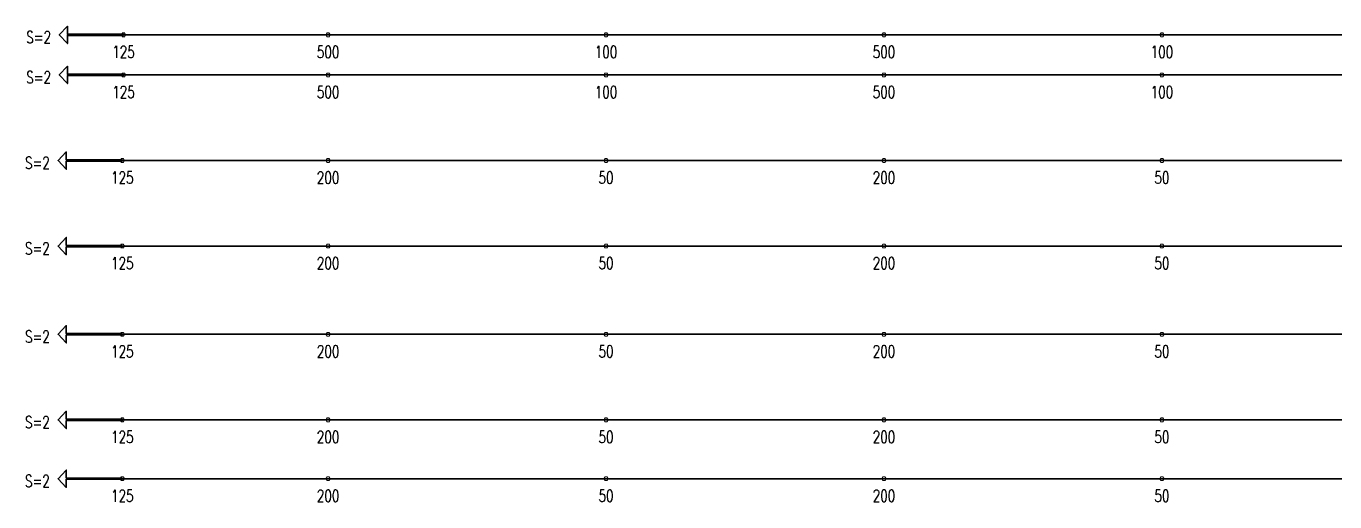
# Model space of a CAD drawing. Header units: millimetres. Extents: x 142050 to 587758, y -25561 to 40942.
# Drawn here: x 397402 to 421885, y 29767 to 38662 of the extents above; entities that cross this region are included whole.
import ezdxf

# ---------------------------------------------------------------- set-up
doc = ezdxf.new("R2010")
doc.units = ezdxf.units.MM
doc.layers.add('Current plane_Column', color=7, linetype='Continuous', true_color=0x4b00ff)
doc.layers.add('NDC_S-TENDON', color=6, linetype='Continuous', lineweight=35)
doc.layers.add('NDC_S_ANNO', color=7, linetype='Continuous', lineweight=20)
doc.styles.add('NDC_ANNO', font='', dxfattribs={"width": 0.8})
doc.styles.get('NDC_ANNO').set_extended_font_data('Dotum')

# ---------------------------------------------------------------- blocks, each defined once
blk = doc.blocks.new('HTB TDX')
at = {"layer": 'NDC_S-TENDON', "linetype": 'Continuous', "elevation": -173}
for points in [[(16622, 29012), (15572, 29012), (15572, 29162), (15422, 29000), (15572, 28838), (15572, 28988), (16622, 28988)], [(16622, 28262), (15572, 28262), (15572, 28412), (15422, 28250), (15572, 28088), (15572, 28238), (16622, 28238)]]:
    blk.add_lwpolyline(points, close=True, dxfattribs=at)
at = {"layer": 'NDC_S-TENDON', "linetype": 'Continuous'}
for points, elevation in [([(16662, 29000, 20, 20, 0), (16642, 29035, 20, 20, 0), (16602, 29035, 20, 20, 0), (16582, 29000, 20, 20, 0), (16602, 28965, 20, 20, 0), (16642, 28965, 20, 20, 0)], -173), ([(16662, 29000, 20, 20, 0), (16642, 29035, 20, 20, 0), (16602, 29035, 20, 20, 0), (16582, 29000, 20, 20, 0), (16602, 28965, 20, 20, 0), (16642, 28965, 20, 20, 0)], -173), ([(20490, 29000, 20, 20, 0), (20470, 29035, 20, 20, 0), (20430, 29035, 20, 20, 0), (20410, 29000, 20, 20, 0), (20430, 28965, 20, 20, 0), (20470, 28965, 20, 20, 0)], 3600), ([(20490, 29000, 20, 20, 0), (20470, 29035, 20, 20, 0), (20430, 29035, 20, 20, 0), (20410, 29000, 20, 20, 0), (20430, 28965, 20, 20, 0), (20470, 28965, 20, 20, 0)], 3600), ([(20490, 29000, 20, 20, 0), (20470, 29035, 20, 20, 0), (20430, 29035, 20, 20, 0), (20410, 29000, 20, 20, 0), (20430, 28965, 20, 20, 0), (20470, 28965, 20, 20, 0)], 3600), ([(20490, 29000, 20, 20, 0), (20470, 29035, 20, 20, 0), (20430, 29035, 20, 20, 0), (20410, 29000, 20, 20, 0), (20430, 28965, 20, 20, 0), (20470, 28965, 20, 20, 0)], 3600), ([(25690, 29000, 20, 20, 0), (25670, 29035, 20, 20, 0), (25630, 29035, 20, 20, 0), (25610, 29000, 20, 20, 0), (25630, 28965, 20, 20, 0), (25670, 28965, 20, 20, 0)], 3200), ([(25690, 29000, 20, 20, 0), (25670, 29035, 20, 20, 0), (25630, 29035, 20, 20, 0), (25610, 29000, 20, 20, 0), (25630, 28965, 20, 20, 0), (25670, 28965, 20, 20, 0)], 3200), ([(30890, 29000, 20, 20, 0), (30870, 29035, 20, 20, 0), (30830, 29035, 20, 20, 0), (30810, 29000, 20, 20, 0), (30830, 28965, 20, 20, 0), (30870, 28965, 20, 20, 0)], 3600), ([(30890, 29000, 20, 20, 0), (30870, 29035, 20, 20, 0), (30830, 29035, 20, 20, 0), (30810, 29000, 20, 20, 0), (30830, 28965, 20, 20, 0), (30870, 28965, 20, 20, 0)], 3600), ([(30890, 29000, 20, 20, 0), (30870, 29035, 20, 20, 0), (30830, 29035, 20, 20, 0), (30810, 29000, 20, 20, 0), (30830, 28965, 20, 20, 0), (30870, 28965, 20, 20, 0)], 3600), ([(30890, 29000, 20, 20, 0), (30870, 29035, 20, 20, 0), (30830, 29035, 20, 20, 0), (30810, 29000, 20, 20, 0), (30830, 28965, 20, 20, 0), (30870, 28965, 20, 20, 0)], 3600), ([(36090, 29000, 20, 20, 0), (36070, 29035, 20, 20, 0), (36030, 29035, 20, 20, 0), (36010, 29000, 20, 20, 0), (36030, 28965, 20, 20, 0), (36070, 28965, 20, 20, 0)], 3200), ([(36090, 29000, 20, 20, 0), (36070, 29035, 20, 20, 0), (36030, 29035, 20, 20, 0), (36010, 29000, 20, 20, 0), (36030, 28965, 20, 20, 0), (36070, 28965, 20, 20, 0)], 3200), ([(16662, 28250, 20, 20, 0), (16642, 28285, 20, 20, 0), (16602, 28285, 20, 20, 0), (16582, 28250, 20, 20, 0), (16602, 28215, 20, 20, 0), (16642, 28215, 20, 20, 0)], -173), ([(16662, 28250, 20, 20, 0), (16642, 28285, 20, 20, 0), (16602, 28285, 20, 20, 0), (16582, 28250, 20, 20, 0), (16602, 28215, 20, 20, 0), (16642, 28215, 20, 20, 0)], -173), ([(20490, 28250, 20, 20, 0), (20470, 28285, 20, 20, 0), (20430, 28285, 20, 20, 0), (20410, 28250, 20, 20, 0), (20430, 28215, 20, 20, 0), (20470, 28215, 20, 20, 0)], 3600), ([(20490, 28250, 20, 20, 0), (20470, 28285, 20, 20, 0), (20430, 28285, 20, 20, 0), (20410, 28250, 20, 20, 0), (20430, 28215, 20, 20, 0), (20470, 28215, 20, 20, 0)], 3600), ([(20490, 28250, 20, 20, 0), (20470, 28285, 20, 20, 0), (20430, 28285, 20, 20, 0), (20410, 28250, 20, 20, 0), (20430, 28215, 20, 20, 0), (20470, 28215, 20, 20, 0)], 3600), ([(20490, 28250, 20, 20, 0), (20470, 28285, 20, 20, 0), (20430, 28285, 20, 20, 0), (20410, 28250, 20, 20, 0), (20430, 28215, 20, 20, 0), (20470, 28215, 20, 20, 0)], 3600), ([(25690, 28250, 20, 20, 0), (25670, 28285, 20, 20, 0), (25630, 28285, 20, 20, 0), (25610, 28250, 20, 20, 0), (25630, 28215, 20, 20, 0), (25670, 28215, 20, 20, 0)], 3200), ([(25690, 28250, 20, 20, 0), (25670, 28285, 20, 20, 0), (25630, 28285, 20, 20, 0), (25610, 28250, 20, 20, 0), (25630, 28215, 20, 20, 0), (25670, 28215, 20, 20, 0)], 3200), ([(30890, 28250, 20, 20, 0), (30870, 28285, 20, 20, 0), (30830, 28285, 20, 20, 0), (30810, 28250, 20, 20, 0), (30830, 28215, 20, 20, 0), (30870, 28215, 20, 20, 0)], 3600), ([(30890, 28250, 20, 20, 0), (30870, 28285, 20, 20, 0), (30830, 28285, 20, 20, 0), (30810, 28250, 20, 20, 0), (30830, 28215, 20, 20, 0), (30870, 28215, 20, 20, 0)], 3600), ([(30890, 28250, 20, 20, 0), (30870, 28285, 20, 20, 0), (30830, 28285, 20, 20, 0), (30810, 28250, 20, 20, 0), (30830, 28215, 20, 20, 0), (30870, 28215, 20, 20, 0)], 3600), ([(30890, 28250, 20, 20, 0), (30870, 28285, 20, 20, 0), (30830, 28285, 20, 20, 0), (30810, 28250, 20, 20, 0), (30830, 28215, 20, 20, 0), (30870, 28215, 20, 20, 0)], 3600), ([(36090, 28250, 20, 20, 0), (36070, 28285, 20, 20, 0), (36030, 28285, 20, 20, 0), (36010, 28250, 20, 20, 0), (36030, 28215, 20, 20, 0), (36070, 28215, 20, 20, 0)], 3200), ([(36090, 28250, 20, 20, 0), (36070, 28285, 20, 20, 0), (36030, 28285, 20, 20, 0), (36010, 28250, 20, 20, 0), (36030, 28215, 20, 20, 0), (36070, 28215, 20, 20, 0)], 3200), ([(20490, 26650, 20, 20, 0), (20470, 26685, 20, 20, 0), (20430, 26685, 20, 20, 0), (20410, 26650, 20, 20, 0), (20430, 26615, 20, 20, 0), (20470, 26615, 20, 20, 0)], 3650), ([(20490, 26650, 20, 20, 0), (20470, 26685, 20, 20, 0), (20430, 26685, 20, 20, 0), (20410, 26650, 20, 20, 0), (20430, 26615, 20, 20, 0), (20470, 26615, 20, 20, 0)], 3650), ([(20490, 26650, 20, 20, 0), (20470, 26685, 20, 20, 0), (20430, 26685, 20, 20, 0), (20410, 26650, 20, 20, 0), (20430, 26615, 20, 20, 0), (20470, 26615, 20, 20, 0)], 3650), ([(20490, 26650, 20, 20, 0), (20470, 26685, 20, 20, 0), (20430, 26685, 20, 20, 0), (20410, 26650, 20, 20, 0), (20430, 26615, 20, 20, 0), (20470, 26615, 20, 20, 0)], 3650), ([(25690, 26650, 20, 20, 0), (25670, 26685, 20, 20, 0), (25630, 26685, 20, 20, 0), (25610, 26650, 20, 20, 0), (25630, 26615, 20, 20, 0), (25670, 26615, 20, 20, 0)], 3500), ([(25690, 26650, 20, 20, 0), (25670, 26685, 20, 20, 0), (25630, 26685, 20, 20, 0), (25610, 26650, 20, 20, 0), (25630, 26615, 20, 20, 0), (25670, 26615, 20, 20, 0)], 3500), ([(30890, 26650, 20, 20, 0), (30870, 26685, 20, 20, 0), (30830, 26685, 20, 20, 0), (30810, 26650, 20, 20, 0), (30830, 26615, 20, 20, 0), (30870, 26615, 20, 20, 0)], 3650), ([(30890, 26650, 20, 20, 0), (30870, 26685, 20, 20, 0), (30830, 26685, 20, 20, 0), (30810, 26650, 20, 20, 0), (30830, 26615, 20, 20, 0), (30870, 26615, 20, 20, 0)], 3650), ([(30890, 26650, 20, 20, 0), (30870, 26685, 20, 20, 0), (30830, 26685, 20, 20, 0), (30810, 26650, 20, 20, 0), (30830, 26615, 20, 20, 0), (30870, 26615, 20, 20, 0)], 3650), ([(30890, 26650, 20, 20, 0), (30870, 26685, 20, 20, 0), (30830, 26685, 20, 20, 0), (30810, 26650, 20, 20, 0), (30830, 26615, 20, 20, 0), (30870, 26615, 20, 20, 0)], 3650), ([(36090, 26650, 20, 20, 0), (36070, 26685, 20, 20, 0), (36030, 26685, 20, 20, 0), (36010, 26650, 20, 20, 0), (36030, 26615, 20, 20, 0), (36070, 26615, 20, 20, 0)], 3500), ([(36090, 26650, 20, 20, 0), (36070, 26685, 20, 20, 0), (36030, 26685, 20, 20, 0), (36010, 26650, 20, 20, 0), (36030, 26615, 20, 20, 0), (36070, 26615, 20, 20, 0)], 3500), ([(20490, 25050, 20, 20, 0), (20470, 25085, 20, 20, 0), (20430, 25085, 20, 20, 0), (20410, 25050, 20, 20, 0), (20430, 25015, 20, 20, 0), (20470, 25015, 20, 20, 0)], 3650), ([(20490, 25050, 20, 20, 0), (20470, 25085, 20, 20, 0), (20430, 25085, 20, 20, 0), (20410, 25050, 20, 20, 0), (20430, 25015, 20, 20, 0), (20470, 25015, 20, 20, 0)], 3650), ([(20490, 25050, 20, 20, 0), (20470, 25085, 20, 20, 0), (20430, 25085, 20, 20, 0), (20410, 25050, 20, 20, 0), (20430, 25015, 20, 20, 0), (20470, 25015, 20, 20, 0)], 3650), ([(20490, 25050, 20, 20, 0), (20470, 25085, 20, 20, 0), (20430, 25085, 20, 20, 0), (20410, 25050, 20, 20, 0), (20430, 25015, 20, 20, 0), (20470, 25015, 20, 20, 0)], 3650), ([(25690, 25050, 20, 20, 0), (25670, 25085, 20, 20, 0), (25630, 25085, 20, 20, 0), (25610, 25050, 20, 20, 0), (25630, 25015, 20, 20, 0), (25670, 25015, 20, 20, 0)], 3500), ([(25690, 25050, 20, 20, 0), (25670, 25085, 20, 20, 0), (25630, 25085, 20, 20, 0), (25610, 25050, 20, 20, 0), (25630, 25015, 20, 20, 0), (25670, 25015, 20, 20, 0)], 3500), ([(30890, 25050, 20, 20, 0), (30870, 25085, 20, 20, 0), (30830, 25085, 20, 20, 0), (30810, 25050, 20, 20, 0), (30830, 25015, 20, 20, 0), (30870, 25015, 20, 20, 0)], 3650), ([(30890, 25050, 20, 20, 0), (30870, 25085, 20, 20, 0), (30830, 25085, 20, 20, 0), (30810, 25050, 20, 20, 0), (30830, 25015, 20, 20, 0), (30870, 25015, 20, 20, 0)], 3650), ([(30890, 25050, 20, 20, 0), (30870, 25085, 20, 20, 0), (30830, 25085, 20, 20, 0), (30810, 25050, 20, 20, 0), (30830, 25015, 20, 20, 0), (30870, 25015, 20, 20, 0)], 3650), ([(30890, 25050, 20, 20, 0), (30870, 25085, 20, 20, 0), (30830, 25085, 20, 20, 0), (30810, 25050, 20, 20, 0), (30830, 25015, 20, 20, 0), (30870, 25015, 20, 20, 0)], 3650), ([(36090, 25050, 20, 20, 0), (36070, 25085, 20, 20, 0), (36030, 25085, 20, 20, 0), (36010, 25050, 20, 20, 0), (36030, 25015, 20, 20, 0), (36070, 25015, 20, 20, 0)], 3500), ([(36090, 25050, 20, 20, 0), (36070, 25085, 20, 20, 0), (36030, 25085, 20, 20, 0), (36010, 25050, 20, 20, 0), (36030, 25015, 20, 20, 0), (36070, 25015, 20, 20, 0)], 3500), ([(20490, 23400, 20, 20, 0), (20470, 23435, 20, 20, 0), (20430, 23435, 20, 20, 0), (20410, 23400, 20, 20, 0), (20430, 23365, 20, 20, 0), (20470, 23365, 20, 20, 0)], 3650), ([(20490, 23400, 20, 20, 0), (20470, 23435, 20, 20, 0), (20430, 23435, 20, 20, 0), (20410, 23400, 20, 20, 0), (20430, 23365, 20, 20, 0), (20470, 23365, 20, 20, 0)], 3650), ([(20490, 23400, 20, 20, 0), (20470, 23435, 20, 20, 0), (20430, 23435, 20, 20, 0), (20410, 23400, 20, 20, 0), (20430, 23365, 20, 20, 0), (20470, 23365, 20, 20, 0)], 3650), ([(20490, 23400, 20, 20, 0), (20470, 23435, 20, 20, 0), (20430, 23435, 20, 20, 0), (20410, 23400, 20, 20, 0), (20430, 23365, 20, 20, 0), (20470, 23365, 20, 20, 0)], 3650), ([(25690, 23400, 20, 20, 0), (25670, 23435, 20, 20, 0), (25630, 23435, 20, 20, 0), (25610, 23400, 20, 20, 0), (25630, 23365, 20, 20, 0), (25670, 23365, 20, 20, 0)], 3500), ([(25690, 23400, 20, 20, 0), (25670, 23435, 20, 20, 0), (25630, 23435, 20, 20, 0), (25610, 23400, 20, 20, 0), (25630, 23365, 20, 20, 0), (25670, 23365, 20, 20, 0)], 3500), ([(30890, 23400, 20, 20, 0), (30870, 23435, 20, 20, 0), (30830, 23435, 20, 20, 0), (30810, 23400, 20, 20, 0), (30830, 23365, 20, 20, 0), (30870, 23365, 20, 20, 0)], 3650), ([(30890, 23400, 20, 20, 0), (30870, 23435, 20, 20, 0), (30830, 23435, 20, 20, 0), (30810, 23400, 20, 20, 0), (30830, 23365, 20, 20, 0), (30870, 23365, 20, 20, 0)], 3650), ([(30890, 23400, 20, 20, 0), (30870, 23435, 20, 20, 0), (30830, 23435, 20, 20, 0), (30810, 23400, 20, 20, 0), (30830, 23365, 20, 20, 0), (30870, 23365, 20, 20, 0)], 3650), ([(30890, 23400, 20, 20, 0), (30870, 23435, 20, 20, 0), (30830, 23435, 20, 20, 0), (30810, 23400, 20, 20, 0), (30830, 23365, 20, 20, 0), (30870, 23365, 20, 20, 0)], 3650), ([(36090, 23400, 20, 20, 0), (36070, 23435, 20, 20, 0), (36030, 23435, 20, 20, 0), (36010, 23400, 20, 20, 0), (36030, 23365, 20, 20, 0), (36070, 23365, 20, 20, 0)], 3500), ([(36090, 23400, 20, 20, 0), (36070, 23435, 20, 20, 0), (36030, 23435, 20, 20, 0), (36010, 23400, 20, 20, 0), (36030, 23365, 20, 20, 0), (36070, 23365, 20, 20, 0)], 3500), ([(20490, 21800, 20, 20, 0), (20470, 21835, 20, 20, 0), (20430, 21835, 20, 20, 0), (20410, 21800, 20, 20, 0), (20430, 21765, 20, 20, 0), (20470, 21765, 20, 20, 0)], 3650), ([(20490, 21800, 20, 20, 0), (20470, 21835, 20, 20, 0), (20430, 21835, 20, 20, 0), (20410, 21800, 20, 20, 0), (20430, 21765, 20, 20, 0), (20470, 21765, 20, 20, 0)], 3650), ([(20490, 21800, 20, 20, 0), (20470, 21835, 20, 20, 0), (20430, 21835, 20, 20, 0), (20410, 21800, 20, 20, 0), (20430, 21765, 20, 20, 0), (20470, 21765, 20, 20, 0)], 3650), ([(20490, 21800, 20, 20, 0), (20470, 21835, 20, 20, 0), (20430, 21835, 20, 20, 0), (20410, 21800, 20, 20, 0), (20430, 21765, 20, 20, 0), (20470, 21765, 20, 20, 0)], 3650), ([(25690, 21800, 20, 20, 0), (25670, 21835, 20, 20, 0), (25630, 21835, 20, 20, 0), (25610, 21800, 20, 20, 0), (25630, 21765, 20, 20, 0), (25670, 21765, 20, 20, 0)], 3500), ([(25690, 21800, 20, 20, 0), (25670, 21835, 20, 20, 0), (25630, 21835, 20, 20, 0), (25610, 21800, 20, 20, 0), (25630, 21765, 20, 20, 0), (25670, 21765, 20, 20, 0)], 3500), ([(30890, 21800, 20, 20, 0), (30870, 21835, 20, 20, 0), (30830, 21835, 20, 20, 0), (30810, 21800, 20, 20, 0), (30830, 21765, 20, 20, 0), (30870, 21765, 20, 20, 0)], 3650), ([(30890, 21800, 20, 20, 0), (30870, 21835, 20, 20, 0), (30830, 21835, 20, 20, 0), (30810, 21800, 20, 20, 0), (30830, 21765, 20, 20, 0), (30870, 21765, 20, 20, 0)], 3650), ([(30890, 21800, 20, 20, 0), (30870, 21835, 20, 20, 0), (30830, 21835, 20, 20, 0), (30810, 21800, 20, 20, 0), (30830, 21765, 20, 20, 0), (30870, 21765, 20, 20, 0)], 3650), ([(30890, 21800, 20, 20, 0), (30870, 21835, 20, 20, 0), (30830, 21835, 20, 20, 0), (30810, 21800, 20, 20, 0), (30830, 21765, 20, 20, 0), (30870, 21765, 20, 20, 0)], 3650), ([(36090, 21800, 20, 20, 0), (36070, 21835, 20, 20, 0), (36030, 21835, 20, 20, 0), (36010, 21800, 20, 20, 0), (36030, 21765, 20, 20, 0), (36070, 21765, 20, 20, 0)], 3500), ([(36090, 21800, 20, 20, 0), (36070, 21835, 20, 20, 0), (36030, 21835, 20, 20, 0), (36010, 21800, 20, 20, 0), (36030, 21765, 20, 20, 0), (36070, 21765, 20, 20, 0)], 3500), ([(20490, 20700, 20, 20, 0), (20470, 20735, 20, 20, 0), (20430, 20735, 20, 20, 0), (20410, 20700, 20, 20, 0), (20430, 20665, 20, 20, 0), (20470, 20665, 20, 20, 0)], 3650), ([(20490, 20700, 20, 20, 0), (20470, 20735, 20, 20, 0), (20430, 20735, 20, 20, 0), (20410, 20700, 20, 20, 0), (20430, 20665, 20, 20, 0), (20470, 20665, 20, 20, 0)], 3650), ([(20490, 20700, 20, 20, 0), (20470, 20735, 20, 20, 0), (20430, 20735, 20, 20, 0), (20410, 20700, 20, 20, 0), (20430, 20665, 20, 20, 0), (20470, 20665, 20, 20, 0)], 3650), ([(20490, 20700, 20, 20, 0), (20470, 20735, 20, 20, 0), (20430, 20735, 20, 20, 0), (20410, 20700, 20, 20, 0), (20430, 20665, 20, 20, 0), (20470, 20665, 20, 20, 0)], 3650), ([(25690, 20700, 20, 20, 0), (25670, 20735, 20, 20, 0), (25630, 20735, 20, 20, 0), (25610, 20700, 20, 20, 0), (25630, 20665, 20, 20, 0), (25670, 20665, 20, 20, 0)], 3500), ([(25690, 20700, 20, 20, 0), (25670, 20735, 20, 20, 0), (25630, 20735, 20, 20, 0), (25610, 20700, 20, 20, 0), (25630, 20665, 20, 20, 0), (25670, 20665, 20, 20, 0)], 3500), ([(30890, 20700, 20, 20, 0), (30870, 20735, 20, 20, 0), (30830, 20735, 20, 20, 0), (30810, 20700, 20, 20, 0), (30830, 20665, 20, 20, 0), (30870, 20665, 20, 20, 0)], 3650), ([(30890, 20700, 20, 20, 0), (30870, 20735, 20, 20, 0), (30830, 20735, 20, 20, 0), (30810, 20700, 20, 20, 0), (30830, 20665, 20, 20, 0), (30870, 20665, 20, 20, 0)], 3650), ([(30890, 20700, 20, 20, 0), (30870, 20735, 20, 20, 0), (30830, 20735, 20, 20, 0), (30810, 20700, 20, 20, 0), (30830, 20665, 20, 20, 0), (30870, 20665, 20, 20, 0)], 3650), ([(30890, 20700, 20, 20, 0), (30870, 20735, 20, 20, 0), (30830, 20735, 20, 20, 0), (30810, 20700, 20, 20, 0), (30830, 20665, 20, 20, 0), (30870, 20665, 20, 20, 0)], 3650), ([(36090, 20700, 20, 20, 0), (36070, 20735, 20, 20, 0), (36030, 20735, 20, 20, 0), (36010, 20700, 20, 20, 0), (36030, 20665, 20, 20, 0), (36070, 20665, 20, 20, 0)], 3500), ([(36090, 20700, 20, 20, 0), (36070, 20735, 20, 20, 0), (36030, 20735, 20, 20, 0), (36010, 20700, 20, 20, 0), (36030, 20665, 20, 20, 0), (36070, 20665, 20, 20, 0)], 3500)]:
    blk.add_lwpolyline(points, format="xyseb", close=True, dxfattribs=dict(at, elevation=elevation))
for points in [[(16600, 26662), (15550, 26662), (15550, 26812), (15400, 26650), (15550, 26488), (15550, 26638), (16600, 26638)], [(16600, 25062), (15550, 25062), (15550, 25212), (15400, 25050), (15550, 24888), (15550, 25038), (16600, 25038)], [(16600, 23412), (15550, 23412), (15550, 23562), (15400, 23400), (15550, 23238), (15550, 23388), (16600, 23388)], [(16600, 21812), (15550, 21812), (15550, 21962), (15400, 21800), (15550, 21638), (15550, 21788), (16600, 21788)], [(16600, 20712), (15550, 20712), (15550, 20862), (15400, 20700), (15550, 20538), (15550, 20688), (16600, 20688)]]:
    blk.add_lwpolyline(points, close=True, dxfattribs=at)
for points in [[(16640, 26650, 20, 20, 0), (16620, 26685, 20, 20, 0), (16580, 26685, 20, 20, 0), (16560, 26650, 20, 20, 0), (16580, 26615, 20, 20, 0), (16620, 26615, 20, 20, 0)], [(16640, 26650, 20, 20, 0), (16620, 26685, 20, 20, 0), (16580, 26685, 20, 20, 0), (16560, 26650, 20, 20, 0), (16580, 26615, 20, 20, 0), (16620, 26615, 20, 20, 0)], [(16640, 25050, 20, 20, 0), (16620, 25085, 20, 20, 0), (16580, 25085, 20, 20, 0), (16560, 25050, 20, 20, 0), (16580, 25015, 20, 20, 0), (16620, 25015, 20, 20, 0)], [(16640, 25050, 20, 20, 0), (16620, 25085, 20, 20, 0), (16580, 25085, 20, 20, 0), (16560, 25050, 20, 20, 0), (16580, 25015, 20, 20, 0), (16620, 25015, 20, 20, 0)], [(16640, 23400, 20, 20, 0), (16620, 23435, 20, 20, 0), (16580, 23435, 20, 20, 0), (16560, 23400, 20, 20, 0), (16580, 23365, 20, 20, 0), (16620, 23365, 20, 20, 0)], [(16640, 23400, 20, 20, 0), (16620, 23435, 20, 20, 0), (16580, 23435, 20, 20, 0), (16560, 23400, 20, 20, 0), (16580, 23365, 20, 20, 0), (16620, 23365, 20, 20, 0)], [(16640, 21800, 20, 20, 0), (16620, 21835, 20, 20, 0), (16580, 21835, 20, 20, 0), (16560, 21800, 20, 20, 0), (16580, 21765, 20, 20, 0), (16620, 21765, 20, 20, 0)], [(16640, 21800, 20, 20, 0), (16620, 21835, 20, 20, 0), (16580, 21835, 20, 20, 0), (16560, 21800, 20, 20, 0), (16580, 21765, 20, 20, 0), (16620, 21765, 20, 20, 0)], [(16640, 20700, 20, 20, 0), (16620, 20735, 20, 20, 0), (16580, 20735, 20, 20, 0), (16560, 20700, 20, 20, 0), (16580, 20665, 20, 20, 0), (16620, 20665, 20, 20, 0)], [(16640, 20700, 20, 20, 0), (16620, 20735, 20, 20, 0), (16580, 20735, 20, 20, 0), (16560, 20700, 20, 20, 0), (16580, 20665, 20, 20, 0), (16620, 20665, 20, 20, 0)]]:
    blk.add_lwpolyline(points, format="xyseb", close=True, dxfattribs=at)
for points in [[(16600, 29000, 3251), (17330, 29000, 3307), (18370, 29000, 3440), (19063, 29000, 3529), (19757, 29000, 3582), (20450, 29000, 3600)], [(20450, 29000, 3600), (21143, 29000, 3582), (21837, 29000, 3529), (22530, 29000, 3440), (23570, 29000, 3307), (24610, 29000, 3227), (25650, 29000, 3200), (26690, 29000, 3227), (27730, 29000, 3307), (28770, 29000, 3440), (29463, 29000, 3529), (30157, 29000, 3582), (30850, 29000, 3600)], [(30850, 29000, 3600), (31543, 29000, 3582), (32237, 29000, 3529), (32930, 29000, 3440), (33710, 29000, 3335), (34490, 29000, 3260), (35270, 29000, 3215), (36050, 29000, 3200), (36830, 29000, 3215), (37610, 29000, 3260), (38390, 29000, 3335), (39170, 29000, 3440), (39863, 29000, 3529), (40557, 29000, 3582), (41250, 29000, 3600)], [(16600, 28250, 3251), (17330, 28250, 3307), (18370, 28250, 3440), (19063, 28250, 3529), (19757, 28250, 3582), (20450, 28250, 3600)], [(20450, 28250, 3600), (21143, 28250, 3582), (21837, 28250, 3529), (22530, 28250, 3440), (23570, 28250, 3307), (24610, 28250, 3227), (25650, 28250, 3200), (26690, 28250, 3227), (27730, 28250, 3307), (28770, 28250, 3440), (29463, 28250, 3529), (30157, 28250, 3582), (30850, 28250, 3600)], [(30850, 28250, 3600), (31543, 28250, 3582), (32237, 28250, 3529), (32930, 28250, 3440), (33710, 28250, 3335), (34490, 28250, 3260), (35270, 28250, 3215), (36050, 28250, 3200), (36830, 28250, 3215), (37610, 28250, 3260), (38390, 28250, 3335), (39170, 28250, 3440), (39863, 28250, 3529), (40557, 28250, 3582), (41250, 28250, 3600)], [(16600, 26650, 3519), (17330, 26650, 3540), (18370, 26650, 3590), (19063, 26650, 3623), (19757, 26650, 3643), (20450, 26650, 3650)], [(20450, 26650, 3650), (21143, 26650, 3643), (21837, 26650, 3623), (22530, 26650, 3590), (23570, 26650, 3540), (24610, 26650, 3510), (25650, 26650, 3500), (26690, 26650, 3510), (27730, 26650, 3540), (28770, 26650, 3590), (29463, 26650, 3623), (30157, 26650, 3643), (30850, 26650, 3650)], [(30850, 26650, 3650), (31543, 26650, 3643), (32237, 26650, 3623), (32930, 26650, 3590), (33710, 26650, 3551), (34490, 26650, 3522), (35270, 26650, 3506), (36050, 26650, 3500), (36830, 26650, 3506), (37610, 26650, 3522), (38390, 26650, 3551), (39170, 26650, 3590), (39863, 26650, 3623), (40557, 26650, 3643), (41250, 26650, 3650)], [(16600, 25050, 3519), (17330, 25050, 3540), (18370, 25050, 3590), (19063, 25050, 3623), (19757, 25050, 3643), (20450, 25050, 3650)], [(20450, 25050, 3650), (21143, 25050, 3643), (21837, 25050, 3623), (22530, 25050, 3590), (23570, 25050, 3540), (24610, 25050, 3510), (25650, 25050, 3500), (26690, 25050, 3510), (27730, 25050, 3540), (28770, 25050, 3590), (29463, 25050, 3623), (30157, 25050, 3643), (30850, 25050, 3650)], [(30850, 25050, 3650), (31543, 25050, 3643), (32237, 25050, 3623), (32930, 25050, 3590), (33710, 25050, 3551), (34490, 25050, 3522), (35270, 25050, 3506), (36050, 25050, 3500), (36830, 25050, 3506), (37610, 25050, 3522), (38390, 25050, 3551), (39170, 25050, 3590), (39863, 25050, 3623), (40557, 25050, 3643), (41250, 25050, 3650)], [(16600, 23400, 3519), (17330, 23400, 3540), (18370, 23400, 3590), (19063, 23400, 3623), (19757, 23400, 3643), (20450, 23400, 3650)], [(20450, 23400, 3650), (21143, 23400, 3643), (21837, 23400, 3623), (22530, 23400, 3590), (23570, 23400, 3540), (24610, 23400, 3510), (25650, 23400, 3500), (26690, 23400, 3510), (27730, 23400, 3540), (28770, 23400, 3590), (29463, 23400, 3623), (30157, 23400, 3643), (30850, 23400, 3650)], [(30850, 23400, 3650), (31543, 23400, 3643), (32237, 23400, 3623), (32930, 23400, 3590), (33710, 23400, 3551), (34490, 23400, 3522), (35270, 23400, 3506), (36050, 23400, 3500), (36830, 23400, 3506), (37610, 23400, 3522), (38390, 23400, 3551), (39170, 23400, 3590), (39863, 23400, 3623), (40557, 23400, 3643), (41250, 23400, 3650)], [(16600, 21800, 3519), (17330, 21800, 3540), (18370, 21800, 3590), (19063, 21800, 3623), (19757, 21800, 3643), (20450, 21800, 3650)], [(20450, 21800, 3650), (21143, 21800, 3643), (21837, 21800, 3623), (22530, 21800, 3590), (23570, 21800, 3540), (24610, 21800, 3510), (25650, 21800, 3500), (26690, 21800, 3510), (27730, 21800, 3540), (28770, 21800, 3590), (29463, 21800, 3623), (30157, 21800, 3643), (30850, 21800, 3650)], [(30850, 21800, 3650), (31543, 21800, 3643), (32237, 21800, 3623), (32930, 21800, 3590), (33710, 21800, 3551), (34490, 21800, 3522), (35270, 21800, 3506), (36050, 21800, 3500), (36830, 21800, 3506), (37610, 21800, 3522), (38390, 21800, 3551), (39170, 21800, 3590), (39863, 21800, 3623), (40557, 21800, 3643), (41250, 21800, 3650)], [(16600, 20700, 3519), (17330, 20700, 3540), (18370, 20700, 3590), (19063, 20700, 3623), (19757, 20700, 3643), (20450, 20700, 3650)], [(20450, 20700, 3650), (21143, 20700, 3643), (21837, 20700, 3623), (22530, 20700, 3590), (23570, 20700, 3540), (24610, 20700, 3510), (25650, 20700, 3500), (26690, 20700, 3510), (27730, 20700, 3540), (28770, 20700, 3590), (29463, 20700, 3623), (30157, 20700, 3643), (30850, 20700, 3650)], [(30850, 20700, 3650), (31543, 20700, 3643), (32237, 20700, 3623), (32930, 20700, 3590), (33710, 20700, 3551), (34490, 20700, 3522), (35270, 20700, 3506), (36050, 20700, 3500), (36830, 20700, 3506), (37610, 20700, 3522), (38390, 20700, 3551), (39170, 20700, 3590), (39863, 20700, 3623), (40557, 20700, 3643), (41250, 20700, 3650)]]:
    blk.add_polyline3d(points, dxfattribs=at)
at = {"layer": 'NDC_S_ANNO', "linetype": 'Continuous', "char_height": 225, "attachment_point": 5, "rotation": 0, "line_spacing_factor": 0.75, "style": 'NDC_ANNO'}
for insert in [(15035, 28957, -48), (15035, 28207, -48), (15012, 26607, 125), (15012, 25007, 125), (15012, 23357, 125), (15012, 21757, 125), (15012, 20657, 125)]:
    blk.add_mtext('\\FSTANDARD.shx;S=2', dxfattribs=dict(at, insert=insert))
at = {"layer": 'NDC_S_ANNO', "linetype": 'Continuous', "char_height": 225, "attachment_point": 5, "line_spacing_factor": 0.75, "style": 'NDC_ANNO'}
for s, insert in [('\\FSTANDARD.shx;125', (16622, 28680, -173)), ('\\FSTANDARD.shx;500', (20450, 28680, 3600)), ('\\FSTANDARD.shx;100', (25650, 28680, 3200)), ('\\FSTANDARD.shx;500', (30850, 28680, 3600)), ('\\FSTANDARD.shx;100', (36050, 28680, 3200)), ('\\FSTANDARD.shx;125', (16622, 27930, -173)), ('\\FSTANDARD.shx;500', (20450, 27930, 3600)), ('\\FSTANDARD.shx;100', (25650, 27930, 3200)), ('\\FSTANDARD.shx;500', (30850, 27930, 3600)), ('\\FSTANDARD.shx;100', (36050, 27930, 3200)), ('\\FSTANDARD.shx;125', (16600, 26330)), ('\\FSTANDARD.shx;200', (20450, 26330, 3650)), ('\\FSTANDARD.shx;50', (25650, 26330, 3500)), ('\\FSTANDARD.shx;200', (30850, 26330, 3650)), ('\\FSTANDARD.shx;50', (36050, 26330, 3500)), ('\\FSTANDARD.shx;125', (16600, 24730)), ('\\FSTANDARD.shx;200', (20450, 24730, 3650)), ('\\FSTANDARD.shx;50', (25650, 24730, 3500)), ('\\FSTANDARD.shx;200', (30850, 24730, 3650)), ('\\FSTANDARD.shx;50', (36050, 24730, 3500)), ('\\FSTANDARD.shx;125', (16600, 23080)), ('\\FSTANDARD.shx;200', (20450, 23080, 3650)), ('\\FSTANDARD.shx;50', (25650, 23080, 3500)), ('\\FSTANDARD.shx;200', (30850, 23080, 3650)), ('\\FSTANDARD.shx;50', (36050, 23080, 3500)), ('\\FSTANDARD.shx;125', (16600, 21480)), ('\\FSTANDARD.shx;200', (20450, 21480, 3650)), ('\\FSTANDARD.shx;50', (25650, 21480, 3500)), ('\\FSTANDARD.shx;200', (30850, 21480, 3650)), ('\\FSTANDARD.shx;50', (36050, 21480, 3500)), ('\\FSTANDARD.shx;125', (16600, 20380)), ('\\FSTANDARD.shx;200', (20450, 20380, 3650)), ('\\FSTANDARD.shx;50', (25650, 20380, 3500)), ('\\FSTANDARD.shx;200', (30850, 20380, 3650)), ('\\FSTANDARD.shx;50', (36050, 20380, 3500))]:
    blk.add_mtext(s, dxfattribs=dict(at, insert=insert))

msp = doc.modelspace()

# ---------------------------------------------------------------- block references
at = {"layer": 'Current plane_Column'}
msp.add_blockref('HTB TDX', (382600, 9500), dxfattribs=at)

doc.saveas('drawing.dxf')
